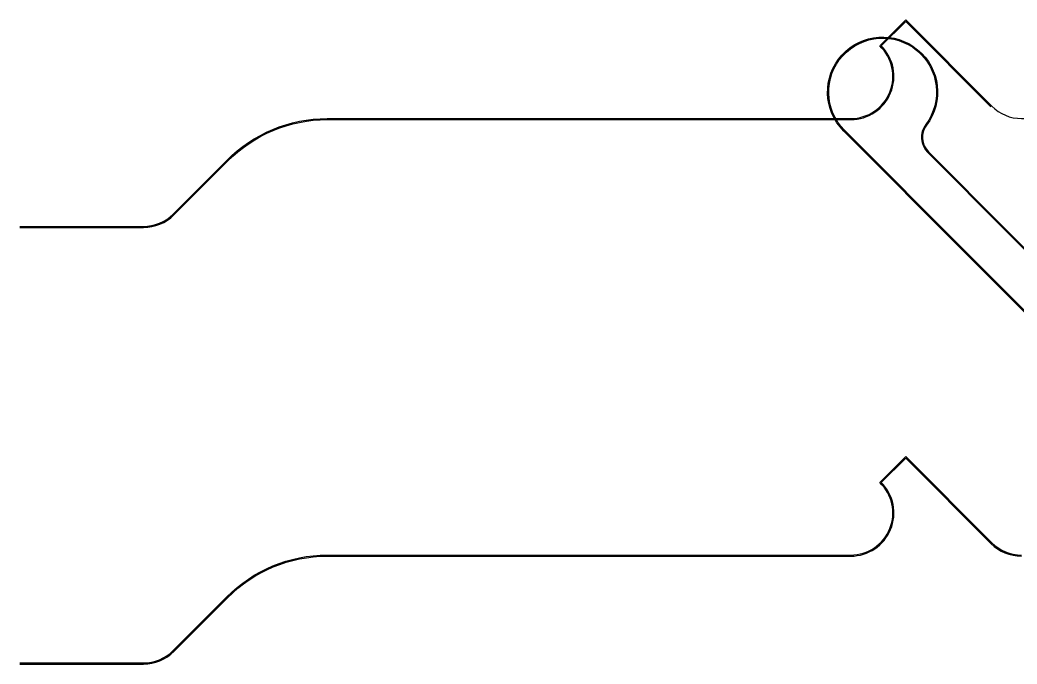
# Model space of a CAD drawing. Header units: inches. Extents: x 6322 to 85903, y -36042 to 7673.
# Drawn here: x 74993 to 80539, y 4091 to 7673 of the extents above; entities that cross this region are included whole.
import ezdxf

# ---------------------------------------------------------------- set-up
doc = ezdxf.new("R2010")
doc.units = ezdxf.units.IN
doc.header["$LTSCALE"] = 10
doc.layers.add('FOOTPATH', color=1, linetype='Continuous')

msp = doc.modelspace()

# ---------------------------------------------------------------- linework, layer by layer
at = {"layer": 'FOOTPATH'}
for points in [[(74992.86565, 6524.72458), (75679.63285, 6524.72458, 0.1989123674), (75845.09584, 6593.26159), (76143.82236, 6891.97662, -0.2000932497), (76702.12592, 7124.72458), (79614.24198, 7124.72458, 0.6774930602), (79775.40738, 7528.37633), (79919.7332, 7672.69906), (80398.45637, 7193.26653, 0.1989115219), (80563.91881, 7124.73005), (81507.81389, 7124.70657, 0.6682841495), (81630.8226, 7421.77574)], [(74992.86565, 6518.72458), (75679.63285, 6518.72458, 0.1989123674), (75849.33848, 6589.01895), (76148.07463, 6887.7436, -0.2000978091), (76702.12596, 7118.72458), (79614.24198, 7118.72458, 0.6681798145), (79783.94706, 7528.43076), (79919.73323, 7664.21378), (80394.21374, 7189.02387)], [(81630.8226, 4994.53308), (79574.93386, 7055.19022, -2.190610867), (80036.15742, 7088.04139, 0.3728245472), (80046.67395, 6939.15134), (80939.28789, 6044.46678)], [(81635.06716, 4998.7738), (79579.1789, 7059.43047, -2.190627899), (80031.35637, 7091.63998, 0.3728245472), (80042.42639, 6934.91362), (80936.79916, 6038.46615)], [(74992.86565, 4097.48192), (75679.63285, 4097.48192, 0.1989123674), (75845.09584, 4166.01893), (76143.82236, 4464.73396, -0.2000932497), (76702.12592, 4697.48192), (79614.24198, 4697.48192, 0.6774930602), (79775.40738, 5101.13367), (79919.7332, 5245.4564), (80398.45637, 4766.02387, 0.1989115219), (80563.91881, 4697.48739)], [(74992.86565, 4091.48192), (75679.63285, 4091.48192, 0.1989123674), (75849.33848, 4161.77629), (76148.07463, 4460.50094, -0.2000978091), (76702.12596, 4691.48192), (79614.24198, 4691.48192, 0.6681798145), (79783.94706, 5101.1881), (79919.73323, 5236.97112), (80394.21374, 4761.78121, 0.1989115219), (80563.91881, 4691.48739)]]:
    msp.add_lwpolyline(points, format="xyb", dxfattribs=at)

doc.saveas('drawing.dxf')
